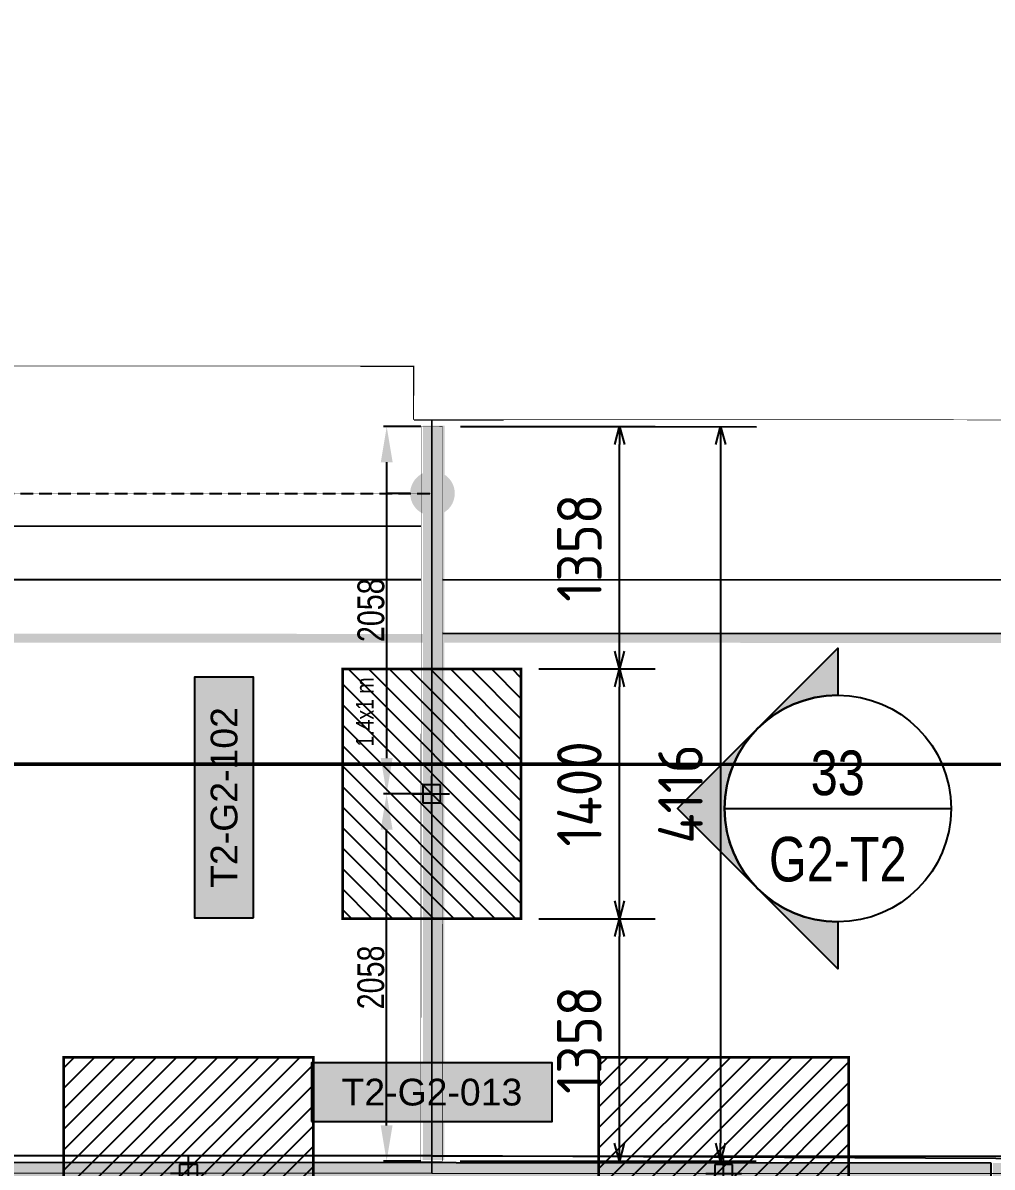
# Model space of a CAD drawing. Header units: centimetres. Extents: x -6122352 to 6876996, y -1694241 to 2592194.
# Drawn here: x 77593 to 83026, y -42127 to -35714 of the extents above; entities that cross this region are included whole.
import ezdxf
from ezdxf.enums import TextEntityAlignment as Align
from ezdxf.xclip import XClip

# ---------------------------------------------------------------- set-up
doc = ezdxf.new("R2010")
doc.units = ezdxf.units.CM
doc.header["$MEASUREMENT"] = 0
doc.header["$XCLIPFRAME"] = 2
doc.header["$PDMODE"] = 66
doc.header["$PDSIZE"] = 100
for name, pattern in [('CENTER', [2, 1.25, -0.25, 0.25, -0.25]), ('DASHED2', [0.375, 0.25, -0.125]), ('XR-AR-END-SETTING OUT PLAN$0$23261-XR-AR-SI-GF$0$HIDDEN', [0.375, 0.25, -0.125])]:
    doc.linetypes.add(name, pattern=pattern)
doc.layers.get('Defpoints').update_dxf_attribs({"color": 255, "linetype": 'CENTER'})
for name, color, linetype in [('00-MI-DIM', 7, 'Continuous'), ('23585-XR-AR-BOUNDARY WALLS AND SETBACKS$0$setback', 7, 'XR-AR-END-SETTING OUT PLAN$0$23261-XR-AR-SI-GF$0$HIDDEN'), ('@MI-FOOTINGS', 7, 'Continuous'), ('@MI-REF LAYER', 7, 'Continuous'), ('@MI-TYPE-02', 6, 'Continuous'), ('B_TH_4', 7, 'Continuous'), ('PANEL-TAGS', 7, 'Continuous'), ('XR-AR-END-SETTING OUT PLAN$0$23585-XR-AR-END-GROUND FLOOR$0$A-Flor-Strs', 1, 'Continuous'), ('XR-AR-MID-SETTING OUT FOR MASTER$0$23585-XR-AR-MID-GROUND FLOOR$0$A-Flor-Strs', 1, 'Continuous'), ('XR-AR-MID-SETTING OUT FOR MASTER$0$23585-XR-AR-MID-GROUND FLOOR$0$GS-HATCH-FLOOR TILE', 251, 'Continuous')]:
    doc.layers.add(name, color=color, linetype=linetype)
doc.layers.add('08-Compound Wall-2', color=6, linetype='Continuous', lineweight=25, true_color=0xff00ff)
doc.layers.add('23585-XR-AR-DAMAC PLOT LIMITS$0$1-End units', color=7, linetype='Continuous', lineweight=5, true_color=0xf8991e)
for name, color, linetype, lineweight in [('23585-XR-AR-DAMAC PLOT LIMITS$0$1-Mid units', 41, 'Continuous', 5), ('@ Foundations', 4, 'DASHED2', 50), ('A-ANNO-TEXT', 3, 'Continuous', 25), ('XR-AR-END-SETTING OUT PLAN$0$23585-XR-AR-END-GROUND FLOOR$0$A-GLAZ-SILL', 8, 'Continuous', 5), ('XR-AR-END-SETTING OUT PLAN$0$23585-XR-AR-END-GROUND FLOOR$0$A-GLAZ-WNDO', 232, 'Continuous', 9), ('XR-AR-END-SETTING OUT PLAN$0$23585-XR-AR-END-GROUND FLOOR$0$A-WALL', 7, 'Continuous', 30), ('XR-AR-END-SETTING OUT PLAN$0$23585-XR-AR-END-GROUND FLOOR$0$S-COLS', 51, 'Continuous', 40), ('XR-AR-END-SETTING OUT PLAN$0$23585-XR-AR-END-GROUND FLOOR$0$S-COLS-PATT', 8, 'Continuous', 5), ('XR-AR-MID-SETTING OUT FOR MASTER$0$23585-XR-AR-MID-GROUND FLOOR$0$$A-GLAZ-WNDO', 232, 'Continuous', 9), ('XR-AR-MID-SETTING OUT FOR MASTER$0$23585-XR-AR-MID-GROUND FLOOR$0$A-GLAZ-SILL', 8, 'Continuous', 5), ('XR-AR-MID-SETTING OUT FOR MASTER$0$23585-XR-AR-MID-GROUND FLOOR$0$A-GLAZ-WNDO', 232, 'Continuous', 9), ('XR-AR-MID-SETTING OUT FOR MASTER$0$23585-XR-AR-MID-GROUND FLOOR$0$A-WALL', 7, 'Continuous', 30), ('XR-AR-MID-SETTING OUT FOR MASTER$0$23585-XR-AR-MID-GROUND FLOOR$0$S-COLS', 51, 'Continuous', 40)]:
    doc.layers.add(name, color=color, linetype=linetype, lineweight=lineweight)
doc.styles.add('Arial Narrow', font='ARIALN.TTF', dxfattribs={"width": 0.95, "height": 500})
doc.styles.add('JWC 1.50MM', font='GOTHIC.TTF', dxfattribs={"width": 0.8, "height": 1.5})
doc.styles.add('PANELTAG_STYLE', font='arial.ttf')
doc.styles.add('Schueco-BEMSTIL', font='isocpeur.ttf', dxfattribs={"width": 0.9})
doc.dimstyles.new('JWC - 1.5', dxfattribs={"dimtxt": 1.5, "dimasz": 2, "dimexe": 0.18, "dimexo": 0.06, "dimgap": 0.09, "dimtad": 1, "dimtoh": 1, "dimdec": 0, "dimzin": 0, "dimdsep": 46, "dimtxsty": 'JWC 1.50MM', "dimcen": 0.09, "dimclrd": 1, "dimclre": 1, "dimclrt": 2, "dimadec": 0, "dimazin": 0, "dimtfac": 1, "dimtdec": 0, "dimtofl": 0, "dimtmove": 0, "dimatfit": 3, "dimfxl": 30, "dimtolj": 1, "dimtzin": 0, "dimarcsym": 0})
doc.dimstyles.new('MI- JWC-TXT-2.5 MM', dxfattribs={"dimscale": 1.5, "dimtxt": 2.5, "dimasz": 1, "dimexe": 2, "dimexo": 1, "dimgap": 1, "dimtad": 1, "dimdec": 0, "dimdsep": 46, "dimtxsty": 'Schueco-BEMSTIL', "dimblk": 'OPEN30', "dimcen": 0, "dimdle": 2, "dimclrd": 140, "dimclre": 8, "dimclrt": 40, "dimadec": 0, "dimazin": 2, "dimtfac": 1, "dimtdec": 0, "dimtix": 1, "dimtmove": 2, "dimatfit": 3, "dimldrblk": 'OPEN', "dimfxl": 2, "dimlwd": -1, "dimlwe": -1, "dimarcsym": 0})

# ---------------------------------------------------------------- blocks, each defined once
blk = doc.blocks.new('23585-XR-AR-BOUNDARY WALLS AND SETBACKS')
at = {"layer": '08-Compound Wall-2'}
blk.add_lwpolyline([(496436.7277, 2768919.1274), (496454.349, 2768902.9813), (496460.463, 2768909.6539), (496464.5164, 2768914.0775), (496468.5698, 2768918.5013), (496472.6232, 2768922.9251), (496476.6766, 2768927.3489), (496482.7904, 2768934.0213), (496465.1692, 2768950.1674)], dxfattribs=at)
at = {"layer": '23585-XR-AR-BOUNDARY WALLS AND SETBACKS$0$setback', "ltscale": 40, "const_width": 0.05}
blk.add_lwpolyline([(496464.3159, 2768947.0159), (496460.1612, 2768942.4815), (496456.1078, 2768938.0578), (496452.0542, 2768933.6341), (496448.0008, 2768929.2104), (496443.9477, 2768924.7866), (496439.7929, 2768920.2521), (496454.17, 2768907.0786), (496458.3248, 2768911.613), (496462.3782, 2768916.0366), (496466.4316, 2768920.4604), (496470.485, 2768924.8842), (496474.5384, 2768929.308), (496478.6931, 2768933.8423)], close=True, dxfattribs=at)
blk = doc.blocks.new('A$C9d9485f6')
at = {"layer": 'A-ANNO-TEXT', "rotation": 312.4881850805905}
blk.add_blockref('23585-XR-AR-BOUNDARY WALLS AND SETBACKS', (-2377088.5348, -1504219.2521), dxfattribs=at)
blk = doc.blocks.new('23585-XR-AR-DAMAC PLOT LIMITS')
at = {"layer": '23585-XR-AR-DAMAC PLOT LIMITS$0$1-End units', "color": 251, "true_color": 0x636466}
blk.add_lwpolyline([(496476.7503, 2768927.2813), (496459.0553, 2768943.4949), (496465.2367, 2768950.2411), (496482.9317, 2768934.0275)], close=True, dxfattribs=at)
at = {"layer": '23585-XR-AR-DAMAC PLOT LIMITS$0$1-Mid units', "color": 251, "true_color": 0x636466}
blk.add_lwpolyline([(496472.6969, 2768922.8575), (496455.0019, 2768939.0711), (496459.0553, 2768943.4949), (496476.7503, 2768927.2813)], close=True, dxfattribs=at)
blk = doc.blocks.new('A$Cf093b529')
at = {"layer": 'A-ANNO-TEXT'}
blk.add_blockref('23585-XR-AR-DAMAC PLOT LIMITS', (-495391.9901, -2768603.4419), dxfattribs=at)
blk = doc.blocks.new('XR-AR-END-SETTING OUT PLAN$0$23585-XR-AR-END-GROUND FLOOR$0$A$C75a8815d')
at = {"layer": 'XR-AR-END-SETTING OUT PLAN$0$23585-XR-AR-END-GROUND FLOOR$0$S-COLS', "color": 252, "lineweight": 30}
blk.add_lwpolyline([(6049.8, 13227.6), (6049.8, 12227.6), (6249.8, 12227.6), (6249.8, 13227.6)], close=True, dxfattribs=at)
blk = doc.blocks.new('XR-AR-END-SETTING OUT PLAN')
at = {"layer": 'XR-AR-END-SETTING OUT PLAN$0$23585-XR-AR-END-GROUND FLOOR$0$A-Flor-Strs', "color": 8}
for points in [[(3000.1, 19773.3), (3000.1, 20973.3), (9090, 20973.2)], [(3300.1, 19773.3), (3300.1, 20673.3), (9090, 20673.3)]]:
    blk.add_lwpolyline(points, dxfattribs=at)
at = {"layer": 'XR-AR-END-SETTING OUT PLAN$0$23585-XR-AR-END-GROUND FLOOR$0$A-GLAZ-SILL', "color": 252}
blk.add_line((3550.1, 19523.4), (8750.1, 19523.4), dxfattribs=at)
at = {"layer": 'XR-AR-END-SETTING OUT PLAN$0$23585-XR-AR-END-GROUND FLOOR$0$A-GLAZ-WNDO', "color": 252}
for p, q in [((6150.1, 19773.4), (3550.1, 19773.4)), ((6150.1, 19773.4), (8750.1, 19773.4)), ((7410.1, 19623.4), (7410.1, 19773.4)), ((7460.1, 19773.4), (7460.1, 19623.4)), ((8700.1, 19623.4), (8700.1, 19773.4)), ((8750.1, 19773.4), (8750.1, 19523.4)), ((3550.1, 19623.4), (6150.1, 19623.4)), ((8750.1, 19623.4), (6150.1, 19623.4))]:
    blk.add_line(p, q, dxfattribs=at)
blk.add_lwpolyline([(7460.1, 19723.4), (8700.1, 19723.4)], dxfattribs=at)
for points in [[(6070.1, 19563.4), (4860.1, 19563.4), (4860.1, 19613.4), (6070.1, 19613.4)], [(6150.1, 19563.4), (6070.1, 19563.4), (6070.1, 19613.4), (6150.1, 19613.4)], [(6150.1, 19563.4), (6230.1, 19563.4), (6230.1, 19613.4), (6150.1, 19613.4)], [(6230.1, 19563.4), (7440.1, 19563.4), (7440.1, 19613.4), (6230.1, 19613.4)], [(7520.1, 19563.4), (7440.1, 19563.4), (7440.1, 19613.4), (7520.1, 19613.4)]]:
    blk.add_lwpolyline(points, close=True, dxfattribs=at)
at = {"layer": 'XR-AR-END-SETTING OUT PLAN$0$23585-XR-AR-END-GROUND FLOOR$0$A-WALL', "color": 8}
for points in [[(9250.1, 19773.3), (8750.1, 19773.4), (8750.1, 19523.3), (9250, 19523.4)], [(9250.1, 6650), (9050.1, 6650), (9050.1, 8750), (6850.1, 8750), (6850.1, 8700), (6750.1, 8700), (6750.1, 8750), (6650.1, 8750), (6650.1, 8850), (6950.1, 8850), (6950.1, 8900), (7050.1, 8900), (7050.1, 8850), (9050.1, 8850), (9050.1, 10350), (7050.1, 10350), (7050.1, 9800), (6950.1, 9800), (6950.1, 10550), (7050.1, 10550), (7050.1, 10450), (9050.1, 10450), (9049.9, 19523.4), (9250, 19523.4)]]:
    blk.add_lwpolyline(points, close=True, dxfattribs=at)
at = {"layer": 'XR-AR-END-SETTING OUT PLAN$0$23585-XR-AR-END-GROUND FLOOR$0$S-COLS-PATT', "color": 8}
blk.add_blockref('XR-AR-END-SETTING OUT PLAN$0$23585-XR-AR-END-GROUND FLOOR$0$A$C75a8815d', (3000.1, 5500), dxfattribs=at)
blk = doc.blocks.new('END UNIT')
at = {"xscale": 0.001, "yscale": 0.001, "zscale": 0.001}
blk.add_blockref('XR-AR-END-SETTING OUT PLAN', (-9.1502, 0), dxfattribs=at)
blk = doc.blocks.new('XR-AR-MID-SETTING OUT FOR MASTER$0$23585-XR-AR-MID-GROUND FLOOR$0$945-4P-1-101-GROUND FLOOR PLAN$0$XR-MIDDLE-GROUND FLOOR PLAN$0$A$C446944C1')
at = {"layer": 'XR-AR-MID-SETTING OUT FOR MASTER$0$23585-XR-AR-MID-GROUND FLOOR$0$A-GLAZ-SILL', "color": 252}
blk.add_line((0, 0), (5.2, 0), dxfattribs=at)
for points in [[(2.2081, -0.0228), (2.2081, -0.1242), (2.0938, -0.0735), (2.2081, -0.0228)], [(2.9919, -0.0228), (2.9919, -0.1242), (3.1062, -0.0735), (2.9919, -0.0228)]]:
    blk.add_lwpolyline(points, dxfattribs=at)
at = {"layer": 'XR-AR-MID-SETTING OUT FOR MASTER$0$23585-XR-AR-MID-GROUND FLOOR$0$A-GLAZ-WNDO', "color": 252}
for p, q in [((5.2, 0.25), (0, 0.25)), ((0, 0.25), (0, 0)), ((0.05, 0.1), (0.05, 0.25)), ((1.285, 0.25), (1.285, 0.1)), ((1.335, 0.1), (1.335, 0.25)), ((3.865, 0.1), (3.865, 0.25)), ((3.915, 0.25), (3.915, 0.1)), ((5.15, 0.1), (5.15, 0.25)), ((5.2, 0.25), (5.2, 0)), ((0, 0.1), (2.6, 0.1)), ((5.2, 0.1), (2.6, 0.1))]:
    blk.add_line(p, q, dxfattribs=at)
for points in [[(1.285, 0.2), (0.05, 0.2)], [(3.915, 0.2), (5.15, 0.2)]]:
    blk.add_lwpolyline(points, dxfattribs=at)
for points in [[(1.225, 0.04), (1.305, 0.04), (1.305, 0.09), (1.225, 0.09)], [(2.52, 0.04), (1.305, 0.04), (1.305, 0.09), (2.52, 0.09)], [(2.6, 0.04), (2.52, 0.04), (2.52, 0.09), (2.6, 0.09)], [(2.6, 0.04), (2.68, 0.04), (2.68, 0.09), (2.6, 0.09)], [(2.68, 0.04), (3.895, 0.04), (3.895, 0.09), (2.68, 0.09)], [(3.975, 0.04), (3.895, 0.04), (3.895, 0.09), (3.975, 0.09)]]:
    blk.add_lwpolyline(points, close=True, dxfattribs=at)
blk = doc.blocks.new('XR-AR-MID-SETTING OUT FOR MASTER$0$23585-XR-AR-MID-GROUND FLOOR$0$A$C08698786')
at = {"layer": 'XR-AR-MID-SETTING OUT FOR MASTER$0$23585-XR-AR-MID-GROUND FLOOR$0$S-COLS', "color": 252, "lineweight": 30}
blk.add_lwpolyline([(-100.1, 18727.6), (-100.1, 17727.6), (99.9, 17727.6), (99.9, 18727.6)], close=True, dxfattribs=at)
blk = doc.blocks.new('XR-AR-MID-SETTING OUT FOR MASTER')
at = {"layer": 'XR-AR-MID-SETTING OUT FOR MASTER$0$23585-XR-AR-MID-GROUND FLOOR$0$A-Flor-Strs', "color": 8}
for p, q in [((60.1, 20672.9), (5940, 20672.7)), ((60, 20372.9), (5940, 20372.7))]:
    blk.add_line(p, q, dxfattribs=at)
at = {"layer": 'XR-AR-MID-SETTING OUT FOR MASTER$0$23585-XR-AR-MID-GROUND FLOOR$0$A-WALL', "color": 8}
for points in [[(100, 19472.7), (-100, 19472.7), (-100, 5500), (100, 5500), (100, 8850.1), (1100, 8850.1), (1100, 8950.1), (100, 8950.1), (100, 10950), (2100, 10950), (2100, 9950.1), (2200, 9950.1), (2200.1, 11150), (2100.1, 11150), (2100, 11050), (100, 11050)], [(100, 19472.7), (400, 19472.7), (400, 19222.7), (100, 19222.7)]]:
    blk.add_lwpolyline(points, close=True, dxfattribs=at)
at = {"layer": 'XR-AR-MID-SETTING OUT FOR MASTER$0$23585-XR-AR-MID-GROUND FLOOR$0$$A-GLAZ-WNDO', "color": 8, "xscale": -1000, "yscale": 1000, "zscale": 1000}
blk.add_blockref('XR-AR-MID-SETTING OUT FOR MASTER$0$23585-XR-AR-MID-GROUND FLOOR$0$945-4P-1-101-GROUND FLOOR PLAN$0$XR-MIDDLE-GROUND FLOOR PLAN$0$A$C446944C1', (5600, 19222.7), dxfattribs=at)
at = {"layer": 'XR-AR-MID-SETTING OUT FOR MASTER$0$23585-XR-AR-MID-GROUND FLOOR$0$GS-HATCH-FLOOR TILE', "color": 8}
blk.add_blockref('XR-AR-MID-SETTING OUT FOR MASTER$0$23585-XR-AR-MID-GROUND FLOOR$0$A$C08698786', (0, 0), dxfattribs=at)
blk = doc.blocks.new('MID UNIT')
at = {"xscale": 0.001, "yscale": 0.001, "zscale": 0.001}
blk.add_blockref('XR-AR-MID-SETTING OUT FOR MASTER', (0, 0), dxfattribs=at)
blk = doc.blocks.new('TH_4')
blk.add_blockref('END UNIT', (495802.3054, 2769130.5141))
blk.add_blockref('MID UNIT', (495802.3054, 2769130.5141))
blk = doc.blocks.new('A$C780da55d')
at = {"layer": 'B_TH_4', "xscale": 1.000039159572381, "yscale": 1.000039159572381, "zscale": 1.000039159572381}
blk.add_blockref('TH_4', (-495814.0705, -2769239.3021), dxfattribs=at)
blk = doc.blocks.new('23585-XR-AR-MALDIVE-2$0$TH_4')
blk.add_blockref('A$C780da55d', (495794.6554, 2769130.8641))
at = {"layer": '@ Foundations', "linetype": 'DASHED2', "ltscale": 0.25}
blk.add_lwpolyline([(495800.9554, 2769144.3068), (495803.6554, 2769144.3068), (495803.6554, 2769149.6568), (495800.9554, 2769149.6568)], close=True, dxfattribs=at)
blk = doc.blocks.new('_Dot')
at = {"color": 0, "linetype": 'ByBlock', "lineweight": -2}
blk.add_line((-0.5, 0), (-1, 0), dxfattribs=at)
at = {"color": 0, "linetype": 'ByBlock', "const_width": 0.5}
blk.add_lwpolyline([(-0.25, 0, 1), (0.25, 0, 1)], format="xyb", close=True, dxfattribs=at)
blk = doc.blocks.new('_Open30')
at = {"color": 0, "linetype": 'ByBlock', "lineweight": -2}
for p, q in [((-1, 0.268), (0, 0)), ((0, 0), (-1, -0.268)), ((0, 0), (-1, 0))]:
    blk.add_line(p, q, dxfattribs=at)
blk = doc.blocks.new('*D3409')
at = {"layer": '@MI-TYPE-02', "color": 8, "transparency": 16777216}
for p, q in [((-4206.7, -18260), (-4206.7, -19919.5)), ((-90.3, -18260.9), (-90.3, -19919.5))]:
    blk.add_line(p, q, dxfattribs=at)
at = {"layer": '@MI-TYPE-02', "color": 140, "transparency": 16777216}
blk.add_line((-190.3, -19719.5), (-4106.7, -19719.5), dxfattribs=at)
at = {"layer": 'Defpoints', "color": 0, "transparency": 16777216}
for p in [(-4206.7, -18160), (-90.3, -18160.9), (-4206.7, -19719.5)]:
    blk.add_point(p, dxfattribs=at)
at = {"layer": '@MI-TYPE-02', "color": 140, "transparency": 16777216, "xscale": 100, "yscale": 100, "zscale": 100, "rotation": 180}
blk.add_blockref('_Open30', (-4206.7, -19719.5), dxfattribs=at)
at = {"layer": '@MI-TYPE-02', "color": 140, "transparency": 16777216, "xscale": 100, "yscale": 100, "zscale": 100}
blk.add_blockref('_Open30', (-90.3, -19719.5), dxfattribs=at)
at = {"layer": '@MI-TYPE-02', "color": 40, "transparency": 16777216, "insert": (-2148.5, -19494.5), "char_height": 250, "attachment_point": 5, "style": 'Schueco-BEMSTIL'}
blk.add_mtext('4116', dxfattribs=at)
blk = doc.blocks.new('_Open')
at = {"color": 0, "linetype": 'ByBlock', "lineweight": -2}
for p, q in [((-1, 0.2), (0, 0)), ((-1, -0.2), (0, 0)), ((0, 0), (-1, 0))]:
    blk.add_line(p, q, dxfattribs=at)
blk = doc.blocks.new('T2-SINGLE FOOTING')
at = {"layer": '@MI-FOOTINGS', "transparency": 33554679}
h = blk.add_hatch(dxfattribs=at)
h.set_pattern_fill('ANSI31', color=8, scale=650)
h.paths.add_polyline_path([(-700, 500), (700, 500), (700, -500), (-700, -500)])
at = {"layer": '@MI-FOOTINGS', "color": 62, "const_width": 15}
blk.add_lwpolyline([(-700, 500), (700, 500), (700, -500), (-700, -500)], close=True, dxfattribs=at)
at = {"layer": '@MI-FOOTINGS', "color": 30}
blk.add_point((0, 0), dxfattribs=at)
at = {"color": 94, "insert": (264.8, 425.4), "char_height": 100, "attachment_point": 1, "style": 'Arial Narrow'}
blk.add_mtext_dynamic_manual_height_columns('1.4x1 m', width=1894.424, gutter_width=2500, heights=[0], dxfattribs=at)
blk = doc.blocks.new('*D4837')
at = {"color": 1, "lineweight": -2, "transparency": 16777216}
for p, q in [((-4206.7, -18039.9), (-4206.7, -17829.8)), ((-4006.7, -17847.8), (-2348.5, -17847.8)), ((-2148.5, -18094.5), (-2148.5, -17829.8))]:
    blk.add_line(p, q, dxfattribs=at)
at = {"color": 1, "transparency": 16777216}
for points in [[(-4006.7, -17814.5), (-4006.7, -17881.1), (-4206.7, -17847.8)], [(-2348.5, -17814.5), (-2348.5, -17881.1), (-2148.5, -17847.8)]]:
    blk.add_solid(points, dxfattribs=at)
at = {"layer": 'Defpoints', "color": 0, "transparency": 16777216}
for p in [(-2148.5, -17847.8), (-4206.7, -18045.9), (-2148.5, -18100.5)]:
    blk.add_point(p, dxfattribs=at)
at = {"color": 2, "transparency": 16777216, "insert": (-3177.6, -17760), "char_height": 150, "attachment_point": 5, "style": 'JWC 1.50MM'}
blk.add_mtext('\\A1;2058', dxfattribs=at)
blk = doc.blocks.new('*D4839')
at = {"color": 1, "lineweight": -2, "transparency": 16777216}
for p, q in [((-2148.5, -18094.5), (-2148.5, -17829.8)), ((-1948.5, -17847.8), (-290.2, -17847.8)), ((-90.2, -18039), (-90.2, -17829.8))]:
    blk.add_line(p, q, dxfattribs=at)
at = {"color": 1, "transparency": 16777216}
for points in [[(-1948.5, -17814.5), (-1948.5, -17881.1), (-2148.5, -17847.8)], [(-290.2, -17814.5), (-290.2, -17881.1), (-90.2, -17847.8)]]:
    blk.add_solid(points, dxfattribs=at)
at = {"layer": 'Defpoints', "color": 0, "transparency": 16777216}
for p in [(-90.2, -17847.8), (-90.2, -18045), (-2148.5, -18100.5)]:
    blk.add_point(p, dxfattribs=at)
at = {"color": 2, "transparency": 16777216, "insert": (-1119.4, -17760), "char_height": 150, "attachment_point": 5, "style": 'JWC 1.50MM'}
blk.add_mtext('\\A1;2058', dxfattribs=at)
blk = doc.blocks.new('*D3553')
at = {"color": 8, "transparency": 16777216}
for p, q in [((-4206.7, -18260), (-4206.7, -19352.9)), ((-2848.5, -18700.5), (-2848.5, -19352.9))]:
    blk.add_line(p, q, dxfattribs=at)
at = {"color": 140, "transparency": 16777216}
blk.add_line((-4106.7, -19152.9), (-2948.5, -19152.9), dxfattribs=at)
at = {"layer": 'Defpoints', "color": 0, "transparency": 16777216}
for p in [(-4206.7, -18160), (-2848.5, -18600.5), (-2848.5, -19152.9)]:
    blk.add_point(p, dxfattribs=at)
at = {"color": 140, "transparency": 16777216, "xscale": 100, "yscale": 100, "zscale": 100, "rotation": 180}
blk.add_blockref('_Open30', (-4206.7, -19152.9), dxfattribs=at)
at = {"color": 140, "transparency": 16777216, "xscale": 100, "yscale": 100, "zscale": 100}
blk.add_blockref('_Open30', (-2848.5, -19152.9), dxfattribs=at)
at = {"color": 40, "transparency": 16777216, "insert": (-3527.6, -18927.9), "char_height": 250, "attachment_point": 5, "style": 'Schueco-BEMSTIL'}
blk.add_mtext('1358', dxfattribs=at)
blk = doc.blocks.new('*D3554')
at = {"color": 8, "transparency": 16777216}
for p, q in [((-2848.5, -18700.5), (-2848.5, -19352.9)), ((-1448.5, -18700.5), (-1448.5, -19352.9))]:
    blk.add_line(p, q, dxfattribs=at)
at = {"color": 140, "transparency": 16777216}
blk.add_line((-2748.5, -19152.9), (-1548.5, -19152.9), dxfattribs=at)
at = {"layer": 'Defpoints', "color": 0, "transparency": 16777216}
for p in [(-2848.5, -18600.5), (-1448.5, -18600.5), (-1448.5, -19152.9)]:
    blk.add_point(p, dxfattribs=at)
at = {"color": 140, "transparency": 16777216, "xscale": 100, "yscale": 100, "zscale": 100, "rotation": 180}
blk.add_blockref('_Open30', (-2848.5, -19152.9), dxfattribs=at)
at = {"color": 140, "transparency": 16777216, "xscale": 100, "yscale": 100, "zscale": 100}
blk.add_blockref('_Open30', (-1448.5, -19152.9), dxfattribs=at)
at = {"color": 40, "transparency": 16777216, "insert": (-2148.5, -18927.9), "char_height": 250, "attachment_point": 5, "style": 'Schueco-BEMSTIL'}
blk.add_mtext('1400', dxfattribs=at)
blk = doc.blocks.new('*D3555')
at = {"color": 8, "transparency": 16777216}
for p, q in [((-90.3, -18260.9), (-90.3, -19352.9)), ((-1448.5, -18700.5), (-1448.5, -19352.9))]:
    blk.add_line(p, q, dxfattribs=at)
at = {"color": 140, "transparency": 16777216}
blk.add_line((-1348.5, -19152.9), (-190.3, -19152.9), dxfattribs=at)
at = {"layer": 'Defpoints', "color": 0, "transparency": 16777216}
for p in [(-90.3, -18160.9), (-1448.5, -18600.5), (-90.3, -19152.9)]:
    blk.add_point(p, dxfattribs=at)
at = {"color": 140, "transparency": 16777216, "xscale": 100, "yscale": 100, "zscale": 100, "rotation": 180}
blk.add_blockref('_Open30', (-1448.5, -19152.9), dxfattribs=at)
at = {"color": 140, "transparency": 16777216, "xscale": 100, "yscale": 100, "zscale": 100}
blk.add_blockref('_Open30', (-90.3, -19152.9), dxfattribs=at)
at = {"color": 40, "transparency": 16777216, "insert": (-769.4, -18927.9), "char_height": 250, "attachment_point": 5, "style": 'Schueco-BEMSTIL'}
blk.add_mtext('1358', dxfattribs=at)
blk = doc.blocks.new('T2-FOOTING PLAN')
at = {"layer": '@MI-FOOTINGS', "transparency": 33554679}
h = blk.add_hatch(dxfattribs=at)
h.set_pattern_fill('ANSI31', color=8, scale=650)
h.paths.add_polyline_path([(-700, 650), (700, 650), (700, -650), (-700, -650)])
at = {"layer": '@MI-FOOTINGS', "color": 160, "true_color": 0x3340f0, "const_width": 15}
blk.add_lwpolyline([(-700, 650), (700, 650), (700, -650), (-700, -650)], close=True, dxfattribs=at)
at = {"layer": '@MI-FOOTINGS', "color": 30}
blk.add_point((0, 0), dxfattribs=at)
blk = doc.blocks.new('T2-REAR-PARTITION PLAN')
at = {"layer": '@MI-TYPE-02'}
h = blk.add_hatch(color=256, dxfattribs=at)
h.dxf.hatch_style = 1
h.paths.add_polyline_path([(42290.2, 51.3), (36290.3, 53.5), (36289.8, -66.5), (42289.7, -68.7)])
h.paths.add_polyline_path([(36280.3, 52.4), (30280.3, 54.6), (30279.9, -65.4), (36279.8, -67.6)])
h.paths.add_polyline_path([(30270.3, 53.6), (24270.4, 55.8), (24269.9, -64.2), (30269.9, -66.4)])
h.paths.add_polyline_path([(24260.4, 54.6), (18260.5, 56.8), (18260, -63.2), (24259.9, -65.4)])
h.paths.add_polyline_path([(18250.5, 55.9), (12250.5, 58.1), (12250.1, -61.9), (18250, -64.1)])
h.paths.add_polyline_path([(12240.6, 57.3), (6240.6, 59.5), (6240.2, -60.5), (12240.1, -62.7)])
h.paths.add_polyline_path([(6230.6, 58.4), (0.2, 60), (-0.2, -60), (6230.2, -61.6)])
blk.add_lwpolyline([(36280.3, 52.4), (30280.3, 54.6), (30279.9, -65.4), (36279.8, -67.6)], close=True, dxfattribs=at)
at = {"layer": '@MI-FOOTINGS', "rotation": 359.9898439714545}
for p in [(31780.3, -5.1), (34780.3, -5.6)]:
    blk.add_blockref('T2-FOOTING PLAN', p, dxfattribs=at)
blk = doc.blocks.new('*U1430')
h = blk.add_hatch(color=94)
edge = h.paths.add_edge_path()
edge.add_line((0, -6.35), (0, -8.98))
edge.add_line((0, -8.98), (-8.98, 0))
edge.add_line((-8.98, 0), (0, 8.98))
edge.add_line((0, 8.98), (0, 6.35))
edge.add_arc((0, 0), 6.35, 90, 270)
at = {"color": 94}
blk.add_line((-6.35, 0), (6.35, 0), dxfattribs=at)
for points in [[(0, -6.35), (0, -8.98), (-8.98, 0), (0, 8.98), (0, 6.35, 1)], [(-4.49, 4.49, 0.414214), (-4.49, -4.49), (-8.98, 0), (-4.49, 4.49)]]:
    blk.add_lwpolyline(points, format="xyb", close=True)
blk.add_circle((0, 0), 6.35, dxfattribs=at)
at = {"style": 'Arial Narrow', "width": 0.95, "flags": 8}
blk.add_attdef('VIEWNUMBER', text='', height=2.5, dxfattribs=at).set_placement((0, 0), align=Align.BOTTOM_CENTER)
blk.add_attdef('SHEETNUMBER', text='', height=2.5, dxfattribs=at).set_placement((0, -1.588), align=Align.TOP_CENTER)
blk = doc.blocks.new('PANELTAG')
at = {"layer": 'PANEL-TAGS', "color": 1}
blk.add_lwpolyline([(-13.5, -3.3), (13.5, -3.3), (13.5, 3.3), (-13.5, 3.3)], close=True, dxfattribs=at)
at = {"layer": 'PANEL-TAGS', "color": 40, "true_color": 0xffd700}
blk.add_solid([(-13.5, -3.3), (13.5, -3.3), (-13.5, 3.3), (13.5, 3.3)], dxfattribs=at)
at = {"layer": 'PANEL-TAGS', "color": 5, "style": 'PANELTAG_STYLE'}
blk.add_attdef('TAGNO', text='', height=3, dxfattribs=at).set_placement((0, 0), align=Align.CENTER)
blk = doc.blocks.new('G6-Partition Walls')
at = {"layer": '@MI-TYPE-02'}
h = blk.add_hatch(color=256, dxfattribs=at)
h.dxf.hatch_style = 1
h.paths.add_polyline_path([(-5.3, -51.9), (-5.3, -171.9), (-4193.6, -172.8), (-4193.6, -52.8)])
h.paths.add_polyline_path([(216.2, -6051.1), (216.3, -6171.1), (-4201.8, -6172.6), (-4201.8, -6052.6)])
h.paths.add_polyline_path([(-5.3, -12171.6), (-5.3, -12051.6), (-4193.6, -12050.8), (-4193.6, -12170.8)])
h.paths.add_polyline_path([(-84.5, -18171.8), (-84.5, -18051.8), (-4201, -18050.9), (-4201, -18170.9)])
at = {"layer": '@MI-TYPE-02', "const_width": 2.5}
blk.add_lwpolyline([(-90.3, -18160.9), (-90.2, -18040.9), (-4206.7, -18040), (-4206.7, -18160)], close=True, dxfattribs=at)
blk.add_blockref('T2-SINGLE FOOTING', (-2148.5, -18100.5))
at = {"color": 94}
for base, p1, p2, picture, middle in [((-2148.5, -17847.8), (-4206.7, -18045.9), (-2148.5, -18100.5), '*D4837', (-3177.6, -17760)), ((-90.2, -17847.8), (-2148.5, -18100.5), (-90.2, -18045), '*D4839', (-1119.4, -17760))]:
    dim = blk.add_linear_dim(base=base, p1=p1, p2=p2, dimstyle='JWC - 1.5', dxfattribs=at)
    dim.commit()
    dim.dimension.update_dxf_attribs({"geometry": picture, "text_midpoint": middle})
for base, p1, p2, picture, middle in [((-2848.5, -19152.9), (-4206.7, -18160), (-2848.5, -18600.5), '*D3553', (-3527.6, -18927.9)), ((-90.3, -19152.9), (-1448.5, -18600.5), (-90.3, -18160.9), '*D3555', (-769.4, -18927.9)), ((-1448.5, -19152.9), (-2848.5, -18600.5), (-1448.5, -18600.5), '*D3554', (-2148.5, -18927.9))]:
    dim = blk.add_linear_dim(base=base, p1=p1, p2=p2, dimstyle='MI- JWC-TXT-2.5 MM')
    dim.commit()
    dim.dimension.update_dxf_attribs({"geometry": picture, "text_midpoint": middle})
at = {"layer": '@MI-TYPE-02'}
dim = blk.add_linear_dim(base=(-4206.7, -19719.5), p1=(-90.3, -18160.9), p2=(-4206.7, -18160), dimstyle='MI- JWC-TXT-2.5 MM', dxfattribs=at)
dim.commit()
dim.dimension.update_dxf_attribs({"geometry": '*D3409', "text_midpoint": (-2148.5, -19494.5)})

msp = doc.modelspace()

# ---------------------------------------------------------------- block references
at = {"layer": '@MI-REF LAYER', "xscale": 1000, "yscale": 1000, "zscale": 1000}
msp.add_blockref('A$C9d9485f6', (-23958.95046, 48155.57226), dxfattribs=at)
at = {"layer": '@MI-REF LAYER', "xscale": 1000, "yscale": 1000, "zscale": 1000, "rotation": 312.4882903633292}
msp.add_blockref('A$Cf093b529', (-891608.73293, 539022.72011), dxfattribs=at)

# ---------------------------------------------------------------- next in the draw order: block references
at = {"layer": '@MI-REF LAYER'}
ref = msp.add_blockref('23585-XR-AR-MALDIVE-2$0$TH_4', (496374962.51022, 2769024078.66372), dxfattribs=dict(at, xscale=999.9999999999998, yscale=999.9999999999998, zscale=999.9999999999998, rotation=179.9898040398786))
XClip(ref).set_block_clipping_path([(495835.3952669692, 2769154.4442930208), (495826.305352625, 2769154.414279006), (495820.3054934181, 2769154.4143766281), (495814.3054908365, 2769154.4143391368), (495808.3054860043, 2769154.4143016459), (495802.3054811698, 2769154.4142641542), (495793.2155667376, 2769154.4543940844), (495793.2155817151, 2769130.5143736028), (495835.3974956125, 2769130.5144396857)])

# ---------------------------------------------------------------- next in the draw order: linework, layer by layer
at = {"layer": '@MI-REF LAYER', "const_width": 5}
msp.add_lwpolyline([(86038.72835, -23663.32739), (86036.27767, -37937.15828), (79785.98747, -37936.04602), (79786.17562, -37635.41642), (55984.74283, -37631.18088), (55984.8234, -37931.81053), (49734.5779, -37930.69829), (49737.16266, -23656.86742)], close=True, dxfattribs=at)

# ---------------------------------------------------------------- next in the draw order: block references
at = {"layer": '00-MI-DIM'}
ref = msp.add_blockref('*U1430', (82160.33636, -40117.09692, -22.46022), dxfattribs=dict(at, xscale=100, yscale=100, zscale=100))
ref.add_attrib('VIEWNUMBER', '33', dxfattribs={"layer": '0', "height": 250, "style": 'Arial Narrow', "width": 0.95}).set_placement((82160.33636, -40117.09692, -22.46022), align=Align.BOTTOM_CENTER)
ref.add_attrib('SHEETNUMBER', 'G2-T2', dxfattribs={"layer": '0', "height": 250, "style": 'Arial Narrow', "width": 0.95}).set_placement((82160.33636, -40275.84692, -22.46022), align=Align.TOP_CENTER)
at = {"layer": '@MI-REF LAYER', "extrusion": (-2.03098e-12, -6.92406e-09, 1), "xscale": -249.9999999999999, "yscale": 250, "zscale": 250, "rotation": 179.9383188484483}
msp.add_blockref('_Dot', (79888.71233, -38350.83144, -22.45996), dxfattribs=at)
at = {"layer": '@MI-TYPE-02'}
msp.add_blockref('T2-REAR-PARTITION PLAN', (46740.53738, -42156.30579), dxfattribs=at)
at = {"layer": 'PANEL-TAGS'}
ref = msp.add_blockref('PANELTAG', (78720.65549, -40055.19771), dxfattribs=dict(at, xscale=50.00000000000001, yscale=50.00000000000001, zscale=50.00000000000001, rotation=90.00000000000001))
ref.add_attrib('TAGNO', 'T2-G2-102', dxfattribs={"color": 5, "height": 150, "rotation": 90, "style": 'PANELTAG_STYLE'}).set_placement((78720.65549, -40055.19771), align=Align.MIDDLE_CENTER)
ref = msp.add_blockref('PANELTAG', (79885.40384, -41706.35328), dxfattribs=dict(at, xscale=50, yscale=50, zscale=50))
ref.add_attrib('TAGNO', 'T2-G2-013', dxfattribs={"color": 5, "height": 150, "style": 'PANELTAG_STYLE'}).set_placement((79885.40384, -41706.35328), align=Align.MIDDLE_CENTER)

# ---------------------------------------------------------------- next in the draw order: wipeouts: each hides what was drawn before it
at = {"color": 10}
msp.add_wipeout([(49734.5779, -37930.69829), (49737.16266, -23656.86742), (86038.72835, -23663.32739), (86036.23297, -37937.15828), (79785.98747, -37936.04602), (79786.17562, -37635.41642), (55984.74283, -37631.18088), (55984.8234, -37931.81053)], dxfattribs=at).dxf.layer = '@MI-REF LAYER'

# ---------------------------------------------------------------- next in the draw order: linework, layer by layer
at = {"layer": '@MI-REF LAYER', "color": 1, "const_width": 20}
msp.add_lwpolyline([(46839.07474, -42137.43893), (49326.68474, -39862.9408), (63608.41537, -39865.63068), (63607.27131, -36703.25189), (63608.41537, -39865.63068), (86130.37124, -39870.03799), (89016.50227, -42147.11568)], dxfattribs=at)
at = {"layer": '@MI-REF LAYER', "linetype": 'DASHED2', "extrusion": (3.92215e-12, 7.46019e-09, 1), "elevation": -22.46051}
msp.add_lwpolyline([(79887.82202, -38353.82766), (71173.40872, -38348.72184), (70668.32692, -37611.49284)], dxfattribs=at)

# ---------------------------------------------------------------- next in the draw order: block references
at = {"layer": '@MI-TYPE-02', "rotation": 89.9898100330467}
msp.add_blockref('G6-Partition Walls', (61784.48708, -37882.92438), dxfattribs=at)

doc.saveas('drawing.dxf')
